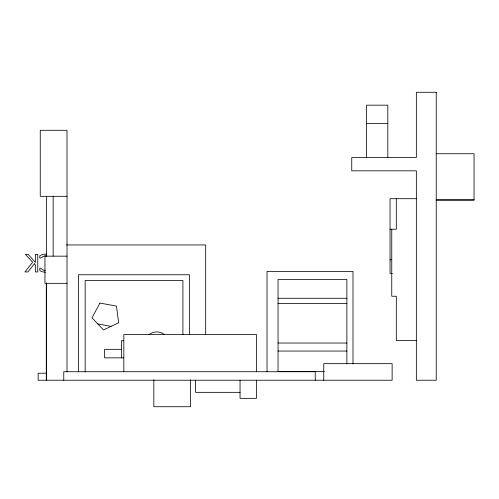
<?xml version="1.0" encoding="UTF-8"?>
<svg xmlns="http://www.w3.org/2000/svg" width="499" height="499" viewBox="0 0 499 499"><rect width="100%" height="100%" fill="white"/><g stroke="black" fill="none" stroke-linecap="round" stroke-linejoin="round"><path stroke-width="0.75" d="M366.534 123.465L387.823 123.465M436.238 153.729L474.05 153.729L474.05 200.336L436.238 200.336M67.009 196.325L40.251 196.325L40.251 130.289L67.009 130.289L67.009 371.699M416.347 198.708L390.043 198.708L390.043 273.396L392.333 273.396M436.238 199.388L474.05 199.388M390.043 229.222L396.318 229.222L396.318 198.708M66.498 244.947L205.682 244.947L205.682 334.355M67.009 256.155L44.947 256.155L44.947 283.332L67.009 283.332M390.043 259.736L391.759 259.736M278.043 298.283L346.874 298.283M278.043 303.517L346.874 303.517M416.347 340.524L396.318 340.524L396.318 296.25L391.759 296.25L391.759 229.222M123.665 340.748L121.382 340.748L121.382 357.845M278.043 343.025L346.874 343.025M121.382 349.325L104.559 349.325L104.559 357.845L123.683 357.845M278.043 351.059L346.874 351.059M324.444 371.431L278.043 371.431L278.043 279.49L346.874 279.49L346.874 363.883M46.706 373.196L38.136 373.196L38.136 380.226L392.127 380.226L392.127 363.665L323.751 363.665L323.751 380.226M240.044 392.339L195.564 392.339L195.564 380.275M45.39 272.261L42.265 271.749L39.926 270.751C38.691 264.408 42.59 271.556 45.378 270.24M46.482 254.166L43.694 254.191L39.926 255.544C38.579 262.15 43.432 253.966 46.469 256.168M97.742 323.888L111.084 326.352M387.823 157.516L387.823 105.17L366.534 105.17L366.534 157.516M353.005 363.902L353.005 271.406L267.027 271.406L267.027 371.674M315.225 380.226L315.225 371.736L63.766 371.736L63.766 380.226M256.442 371.749L256.442 334.517L123.833 334.517L123.833 371.705M256.442 380.057L256.442 398.339L240.044 398.339L240.044 380.226M190.556 379.714L190.556 406.729L153.835 406.729L153.835 379.714M189.539 334.48L189.539 274.774L78.455 274.774L78.455 371.693M182.915 334.698L182.915 280.482L85.167 280.482L85.167 371.874M53.162 196.325L53.162 256.155M46.432 196.325L46.432 256.155M46.432 282.821L46.432 380.226M46.295 283.276L46.295 380.226M148.989 334.654A12.406 12.406 0 0 1 164.09 334.293M99.956 303.061L91.966 317.807L103.518 329.964L118.65 322.734L116.454 306.105L99.956 303.061M34.387 263.765L27.981 271.943L24.95 271.943L32.641 262.224L25.374 254.378L28.218 254.378L35.41 262.455L35.41 254.378L37.749 254.378L37.749 271.943L35.41 271.943L35.41 264.925L34.387 263.765M436.238 92.271L416.347 92.271L416.347 157.516L351.745 157.516L351.745 170.826L416.347 170.826L416.347 380.226L436.238 380.226L436.238 92.271"/></g></svg>
